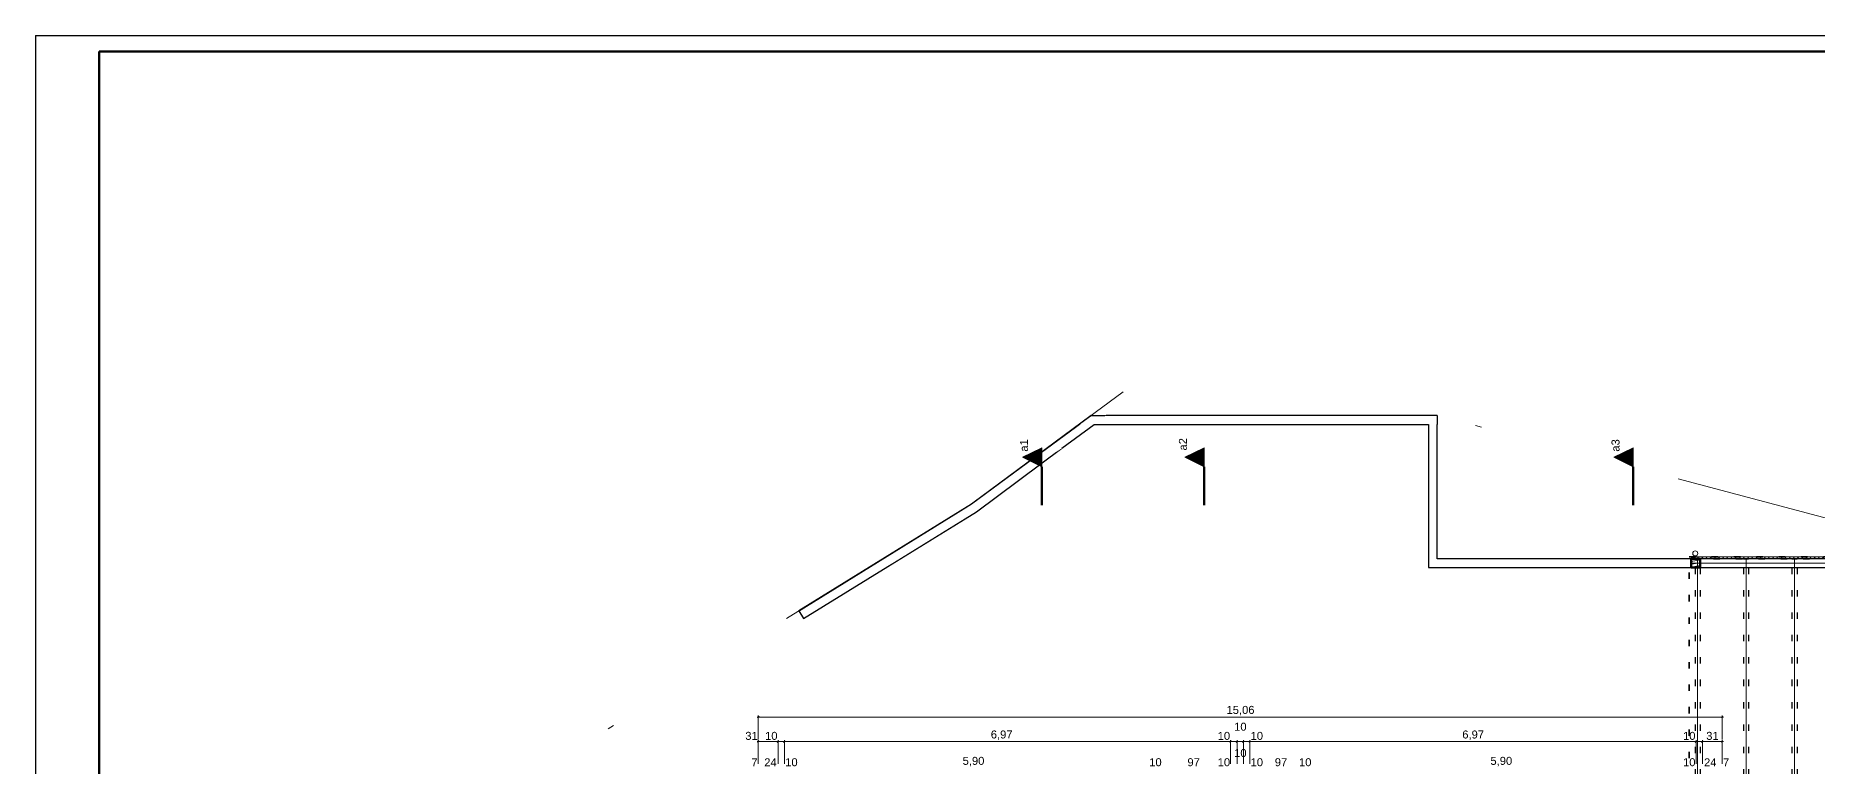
# Model space of a CAD drawing. Extents: x 0 to 42, y 0 to 29.7.
# Drawn here: x 0 to 27.84, y 18.28 to 29.7 of the extents above; entities that cross this region are included whole.
import ezdxf
from ezdxf.xclip import XClip

# ---------------------------------------------------------------- set-up
doc = ezdxf.new("R2010")
doc.units = 0
doc.header["$MEASUREMENT"] = 0
doc.header["$XCLIPFRAME"] = 0
for name, pattern in [('Achse', [115, 0, -40, 75, 0]), ('Punktlinie_ eng', [0.0125, 0, -0.0125]), ('STRICHPUNKT2', [0.635, 0.3175, -0.15875, 0, -0.15875]), ('Strichpunktlinie', [0.335139, 0.176389, -0.088194, 0, -0.070556]), ('Wipeout_Contour', [50, 0, -50])]:
    doc.linetypes.add(name, pattern=pattern)
for name, color, linetype in [('0_10 - Schnitte', 7, 'Continuous'), ('0_40 - Planköpfe', 7, 'Continuous'), ('331 - Tragende Außenwände.Statisch erforderlich', 7, 'Continuous'), ('369 - Dächer_ sonstiges.Laufbohlen_ Geländer_ Gitter_ Oberlichter_ Fallrohre_ Regenrinnen_ Dachfenster', 7, 'Continuous'), ('500 - Außenanlagen.Fahrradhäuschen_ Müllboxen_ Zaun', 7, 'Continuous'), ('5_00 - WP Ausbau - Bemaßung', 7, 'Continuous'), ('5_00 - WP Ausbau - Ergänzungen', 7, 'Continuous')]:
    doc.layers.add(name, color=color, linetype=linetype)
doc.styles.add('ERSTELLTER_STIL_1', font='arial.ttf')

# ---------------------------------------------------------------- blocks, each defined once
blk = doc.blocks.new('Zeichnung_1_1', base_point=(26.132, 15.727))
at = {"layer": '0_10 - Schnitte', "linetype": 'Continuous', "lineweight": 18, "true_color": 0x05000d}
for points in [[(18.253, 23.26), (17.953, 23.11), (18.253, 22.96)], [(24.958, 23.26), (24.658, 23.11), (24.958, 22.96)]]:
    blk.add_hatch(color=178, dxfattribs=at).paths.add_polyline_path(points)
at = {"layer": '0_10 - Schnitte', "color": 178, "linetype": 'Strichpunktlinie', "lineweight": 50, "ltscale": 20, "true_color": 0x05000d}
for p, q in [((18.253, 22.36), (18.253, 22.96)), ((24.958, 22.36), (24.958, 22.96))]:
    blk.add_line(p, q, dxfattribs=at)
at = {"layer": '0_10 - Schnitte', "color": 178, "linetype": 'Continuous', "lineweight": 18, "ltscale": 20, "true_color": 0x05000d, "flags": 128}
for points in [[(18.253, 23.26), (18.253, 22.96), (17.953, 23.11)], [(24.958, 23.26), (24.958, 22.96), (24.658, 23.11)]]:
    blk.add_lwpolyline(points, close=True, dxfattribs=at)
at = {"layer": '5_00 - WP Ausbau - Bemaßung', "color": 178, "linetype": 'Continuous', "lineweight": 18, "ltscale": 20, "true_color": 0x05000d}
for p, q in [((11.27, 19.051), (11.289, 19.051)), ((11.301, 19.063), (11.276, 19.038)), ((11.289, 18.701), (11.289, 19.074)), ((11.289, 19.051), (26.349, 19.051)), ((26.336, 19.038), (26.361, 19.063)), ((26.349, 18.701), (26.349, 19.074)), ((26.349, 19.051), (26.367, 19.051)), ((11.27, 18.667), (11.289, 18.667)), ((11.301, 18.679), (11.276, 18.654)), ((11.289, 18.317), (11.289, 18.69)), ((11.289, 18.667), (11.598, 18.667)), ((11.61, 18.679), (11.585, 18.654)), ((11.598, 18.317), (11.598, 18.69)), ((11.598, 18.667), (11.698, 18.667)), ((11.71, 18.679), (11.685, 18.654)), ((11.698, 18.317), (11.698, 18.69)), ((11.698, 18.667), (18.669, 18.667)), ((18.681, 18.679), (18.656, 18.654)), ((18.669, 18.317), (18.669, 18.69)), ((18.669, 18.667), (18.769, 18.667)), ((18.781, 18.679), (18.756, 18.654)), ((18.769, 18.317), (18.769, 18.69)), ((18.769, 18.667), (18.869, 18.667)), ((18.881, 18.679), (18.856, 18.654)), ((18.869, 18.317), (18.869, 18.69)), ((18.869, 18.667), (18.969, 18.667)), ((18.981, 18.679), (18.956, 18.654)), ((18.969, 18.317), (18.969, 18.69)), ((18.969, 18.667), (25.94, 18.667)), ((25.952, 18.679), (25.927, 18.654)), ((25.94, 18.317), (25.94, 18.69)), ((25.94, 18.667), (26.04, 18.667)), ((26.052, 18.679), (26.027, 18.654)), ((26.04, 18.317), (26.04, 18.69)), ((26.04, 18.667), (26.349, 18.667)), ((26.336, 18.654), (26.361, 18.679)), ((26.349, 18.317), (26.349, 18.69)), ((26.349, 18.667), (26.367, 18.667))]:
    blk.add_line(p, q, dxfattribs=at)
at = {"layer": '5_00 - WP Ausbau - Ergänzungen', "color": 178, "linetype": 'Achse', "lineweight": 18, "ltscale": 20, "true_color": 0x05000d, "flags": 128}
for points in [[(30.924, 18.714), (25.924, 18.714), (25.924, 21.214), (30.924, 21.214)], [(30.924, 16.214), (25.924, 16.214), (25.924, 18.714), (30.924, 18.714)]]:
    blk.add_lwpolyline(points, close=True, dxfattribs=at)
at = {"layer": '0_10 - Schnitte', "color": 178, "linetype": 'Continuous', "lineweight": 18, "true_color": 0x05000d, "char_height": 0.125, "attachment_point": 9, "rotation": 90, "style": 'ERSTELLTER_STIL_1'}
for s, insert in [('\\A1;{\\pqr;\\pt0;\\fArial|b0|i0|c0|p38;a2}', (17.988, 23.41)), ('\\A1;{\\pqr;\\pt0;\\fArial|b0|i0|c0|p38;a3}', (24.746, 23.392))]:
    blk.add_mtext(s, dxfattribs=dict(at, insert=insert))
at = {"layer": '5_00 - WP Ausbau - Bemaßung', "color": 178, "linetype": 'Continuous', "lineweight": 18, "true_color": 0x05000d, "char_height": 0.125, "attachment_point": 7, "style": 'ERSTELLTER_STIL_1'}
for s, insert, width in [('\\A1;{\\pql;\\fArial|b0|i0|c0|p38;15,06}', (18.605, 19.076), 0.42743), ('\\A1;{\\pql;\\fArial|b0|i0|c0|p38;10}', (18.724, 18.835), 0.18971), ('\\A1;{\\pql;\\fArial|b0|i0|c0|p38;31}', (11.087, 18.692), 0.18971), ('\\A1;{\\pql;\\fArial|b0|i0|c0|p38;10}', (11.396, 18.692), 0.18971), ('\\A1;{\\pql;\\fArial|b0|i0|c0|p38;6,97}', (14.922, 18.692), 0.33257), ('\\A1;{\\pql;\\fArial|b0|i0|c0|p38;10}', (18.467, 18.692), 0.18971), ('\\A1;{\\pql;\\fArial|b0|i0|c0|p38;10}', (18.981, 18.692), 0.18971), ('\\A1;{\\pql;\\fArial|b0|i0|c0|p38;6,97}', (22.288, 18.692), 0.33257), ('\\A1;{\\pql;\\fArial|b0|i0|c0|p38;10}', (25.737, 18.692), 0.18971), ('\\A1;{\\pql;\\fArial|b0|i0|c0|p38;31}', (26.099, 18.692), 0.18971), ('\\A1;{\\pql;\\fArial|b0|i0|c0|p38;7}', (11.181, 18.28), 0.09486), ('\\A1;{\\pql;\\fArial|b0|i0|c0|p38;24}', (11.383, 18.28), 0.18971), ('\\A1;{\\pql;\\fArial|b0|i0|c0|p38;10}', (11.71, 18.28), 0.18971), ('\\A1;{\\pql;\\fArial|b0|i0|c0|p38;5,90}', (14.482, 18.28), 0.33257), ('\\A1;{\\pql;\\fArial|b0|i0|c0|p38;10}', (17.397, 18.28), 0.18971), ('\\A1;{\\pql;\\fArial|b0|i0|c0|p38;97}', (17.994, 18.28), 0.18971), ('\\A1;{\\pql;\\fArial|b0|i0|c0|p38;10}', (18.467, 18.28), 0.18971), ('\\A1;{\\pql;\\fArial|b0|i0|c0|p38;10}', (18.724, 18.424), 0.18971), ('\\A1;{\\pql;\\fArial|b0|i0|c0|p38;10}', (18.981, 18.28), 0.18971), ('\\A1;{\\pql;\\fArial|b0|i0|c0|p38;97}', (19.359, 18.28), 0.18971), ('\\A1;{\\pql;\\fArial|b0|i0|c0|p38;10}', (19.737, 18.28), 0.18971), ('\\A1;{\\pql;\\fArial|b0|i0|c0|p38;5,90}', (22.728, 18.28), 0.33257), ('\\A1;{\\pql;\\fArial|b0|i0|c0|p38;10}', (25.737, 18.28), 0.18971), ('\\A1;{\\pql;\\fArial|b0|i0|c0|p38;24}', (26.065, 18.28), 0.18971), ('\\A1;{\\pql;\\fArial|b0|i0|c0|p38;7}', (26.361, 18.28), 0.09486)]:
    blk.add_mtext(s, dxfattribs=dict(at, insert=insert, width=width))
at = {"color": 254, "linetype": 'Wipeout_Contour', "lineweight": 0, "ltscale": 87.415789}
blk.add_wipeout([(16.724, 23.764), (16.49, 23.764), (16.536, 23.624)], dxfattribs=at).dxf.layer = '500 - Außenanlagen.Fahrradhäuschen_ Müllboxen_ Zaun'
at = {"color": 254, "linetype": 'Wipeout_Contour', "lineweight": 0, "ltscale": 95.951464}
blk.add_wipeout([(21.758, 23.624), (21.898, 23.624), (21.898, 23.764)], dxfattribs=at).dxf.layer = '500 - Außenanlagen.Fahrradhäuschen_ Müllboxen_ Zaun'
at = {"color": 254, "linetype": 'Wipeout_Contour', "lineweight": 0, "ltscale": 81.602936}
blk.add_wipeout([(16.032, 23.25), (14.619, 22.376), (14.698, 22.26)], dxfattribs=at).dxf.layer = '500 - Außenanlagen.Fahrradhäuschen_ Müllboxen_ Zaun'
at = {"color": 254, "linetype": 'Wipeout_Contour', "lineweight": 0, "ltscale": 91.128917}
blk.add_wipeout([(21.898, 21.525), (21.758, 21.385), (21.898, 21.385)], dxfattribs=at).dxf.layer = '500 - Außenanlagen.Fahrradhäuschen_ Müllboxen_ Zaun'
at = {"color": 254, "linetype": 'Wipeout_Contour', "lineweight": 0, "ltscale": 85.891911}
blk.add_wipeout([(16.301, 23.624), (16.536, 23.624), (16.49, 23.764)], dxfattribs=at).dxf.layer = '500 - Außenanlagen.Fahrradhäuschen_ Müllboxen_ Zaun'
at = {"color": 254, "linetype": 'Wipeout_Contour', "lineweight": 0, "ltscale": 97.372643}
blk.add_wipeout([(21.758, 23.624), (21.898, 23.764), (21.758, 23.764)], dxfattribs=at).dxf.layer = '500 - Außenanlagen.Fahrradhäuschen_ Müllboxen_ Zaun'
at = {"color": 254, "linetype": 'Wipeout_Contour', "lineweight": 0, "ltscale": 78.692052}
blk.add_wipeout([(14.619, 22.376), (13.285, 21.386), (14.698, 22.26)], dxfattribs=at).dxf.layer = '500 - Außenanlagen.Fahrradhäuschen_ Müllboxen_ Zaun'
at = {"color": 254, "linetype": 'Wipeout_Contour', "lineweight": 0, "ltscale": 92.541401}
blk.add_wipeout([(21.898, 21.525), (21.758, 21.525), (21.758, 21.385)], dxfattribs=at).dxf.layer = '500 - Außenanlagen.Fahrradhäuschen_ Müllboxen_ Zaun'
at = {"layer": '500 - Außenanlagen.Fahrradhäuschen_ Müllboxen_ Zaun', "color": 178, "linetype": 'Continuous', "lineweight": 25, "ltscale": 20, "true_color": 0x05000d, "flags": 128}
for points in [[(16.49, 23.764), (16.724, 23.764)], [(21.898, 23.764), (21.898, 23.624)], [(21.758, 21.385), (21.898, 21.385)]]:
    blk.add_lwpolyline(points, dxfattribs=at)
at = {"color": 254, "linetype": 'Wipeout_Contour', "lineweight": 0, "ltscale": 99.480264}
blk.add_wipeout([(14.619, 22.376), (11.923, 20.708), (11.997, 20.589), (13.285, 21.386)], dxfattribs=at).dxf.layer = '500 - Außenanlagen.Fahrradhäuschen_ Müllboxen_ Zaun'
at = {"layer": '500 - Außenanlagen.Fahrradhäuschen_ Müllboxen_ Zaun', "color": 178, "linetype": 'Continuous', "lineweight": 25, "ltscale": 20, "true_color": 0x05000d, "flags": 128}
for points in [[(14.698, 22.26), (16.032, 23.25)], [(14.619, 22.376), (11.923, 20.708)], [(11.997, 20.589), (14.698, 22.26)], [(11.923, 20.708), (11.997, 20.589)]]:
    blk.add_lwpolyline(points, dxfattribs=at)
at = {"color": 254, "linetype": 'Wipeout_Contour', "lineweight": 0, "ltscale": 112.765046}
blk.add_wipeout([(14.619, 22.376), (16.032, 23.25), (16.536, 23.624), (16.301, 23.624)], dxfattribs=at).dxf.layer = '500 - Außenanlagen.Fahrradhäuschen_ Müllboxen_ Zaun'
at = {"layer": '0_10 - Schnitte', "linetype": 'Continuous', "lineweight": 18, "true_color": 0x05000d}
blk.add_hatch(color=178, dxfattribs=at).paths.add_polyline_path([(15.717, 23.26), (15.417, 23.11), (15.717, 22.96)])
at = {"layer": '0_10 - Schnitte', "color": 178, "linetype": 'Strichpunktlinie', "lineweight": 50, "ltscale": 20, "true_color": 0x05000d}
blk.add_line((15.717, 22.36), (15.717, 22.96), dxfattribs=at)
at = {"layer": '0_10 - Schnitte', "color": 178, "linetype": 'Continuous', "lineweight": 18, "ltscale": 20, "true_color": 0x05000d, "flags": 128}
blk.add_lwpolyline([(15.717, 23.26), (15.717, 22.96), (15.417, 23.11)], close=True, dxfattribs=at)
at = {"layer": '500 - Außenanlagen.Fahrradhäuschen_ Müllboxen_ Zaun', "color": 178, "linetype": 'Continuous', "lineweight": 25, "ltscale": 20, "true_color": 0x05000d, "flags": 128}
for points in [[(16.49, 23.764), (14.619, 22.376)], [(16.032, 23.25), (16.536, 23.624)]]:
    blk.add_lwpolyline(points, dxfattribs=at)
at = {"layer": '0_10 - Schnitte', "color": 178, "linetype": 'Continuous', "lineweight": 18, "true_color": 0x05000d, "insert": (15.505, 23.392), "char_height": 0.125, "attachment_point": 9, "rotation": 90, "style": 'ERSTELLTER_STIL_1'}
blk.add_mtext('\\A1;{\\pqr;\\pt0;\\fArial|b0|i0|c0|p38;a1}', dxfattribs=at)
at = {"color": 254, "linetype": 'Wipeout_Contour', "lineweight": 0, "ltscale": 122.143488}
blk.add_wipeout([(16.536, 23.624), (21.758, 23.624), (21.758, 23.764), (16.724, 23.764)], dxfattribs=at).dxf.layer = '500 - Außenanlagen.Fahrradhäuschen_ Müllboxen_ Zaun'
at = {"layer": '331 - Tragende Außenwände.Statisch erforderlich', "color": 190, "linetype": 'STRICHPUNKT2', "lineweight": 18, "ltscale": 20, "true_color": 0x9900ff, "flags": 128}
blk.add_lwpolyline([(16.991, 24.134), (14.565, 22.342), (4.198, 15.928)], dxfattribs=at)
at = {"layer": '500 - Außenanlagen.Fahrradhäuschen_ Müllboxen_ Zaun', "color": 178, "linetype": 'Continuous', "lineweight": 25, "ltscale": 20, "true_color": 0x05000d, "flags": 128}
for points in [[(21.898, 23.764), (16.724, 23.764)], [(16.536, 23.624), (21.758, 23.624)]]:
    blk.add_lwpolyline(points, dxfattribs=at)
at = {"color": 254, "linetype": 'Wipeout_Contour', "lineweight": 0, "ltscale": 125.622088}
blk.add_wipeout([(21.758, 23.624), (21.758, 21.525), (21.898, 21.525), (21.898, 23.624)], dxfattribs=at).dxf.layer = '500 - Außenanlagen.Fahrradhäuschen_ Müllboxen_ Zaun'
at = {"layer": '500 - Außenanlagen.Fahrradhäuschen_ Müllboxen_ Zaun', "color": 178, "linetype": 'Continuous', "lineweight": 25, "ltscale": 20, "true_color": 0x05000d, "flags": 128}
for points in [[(21.758, 23.624), (21.758, 21.385)], [(21.898, 21.525), (21.898, 23.624)]]:
    blk.add_lwpolyline(points, dxfattribs=at)
at = {"color": 254, "linetype": 'Wipeout_Contour', "lineweight": 0, "ltscale": 134.977866}
blk.add_wipeout([(21.898, 21.385), (30.241, 21.385), (29.701, 21.525), (21.898, 21.525)], dxfattribs=at).dxf.layer = '500 - Außenanlagen.Fahrradhäuschen_ Müllboxen_ Zaun'
at = {"layer": '500 - Außenanlagen.Fahrradhäuschen_ Müllboxen_ Zaun', "linetype": 'Continuous', "lineweight": 18, "true_color": 0x7e5900}
h = blk.add_hatch(dxfattribs=at)
h.set_pattern_fill('Holz__Sperrholz_2__0001', color=46, style=0, pattern_type=2)
h.set_pattern_definition([(0, (26.131676, 15.72738), (0, 0.065), []), (45, (26.13168, 15.72738), (-0.13, 0.13), [0.091924, -0.091924]), (45, (26.19668, 15.72738), (-0.13, 0.13), [0.091924, -0.091924]), (45, (26.26168, 15.72738), (-0.13, 0.13), [0.091924, -0.091924]), (45, (26.32668, 15.72738), (-0.13, 0.13), [0.091924, -0.091924]), (315, (26.13168, 15.72738), (0.13, 0.13), [0.091924, -0.091924]), (315, (26.19668, 15.72738), (0.13, 0.13), [0.091924, -0.091924]), (315, (26.26168, 15.72738), (0.13, 0.13), [0.091924, -0.091924]), (315, (26.32668, 15.72738), (0.13, 0.13), [0.091924, -0.091924])])
h.paths.add_polyline_path([(25.864, 21.552), (25.864, 21.525), (30.264, 21.525), (30.161, 21.552)])
at = {"layer": '500 - Außenanlagen.Fahrradhäuschen_ Müllboxen_ Zaun', "linetype": 'Continuous', "lineweight": 18, "true_color": 0x05000d}
h = blk.add_hatch(dxfattribs=at)
h.set_pattern_fill('Holz__Vollholz__Hirnholz_31', color=178, style=0, pattern_type=2)
h.set_pattern_definition([(10, (26.131676, 15.72738), (-0.00781417, 0.04431635), [])])
h.paths.add_polyline_path([(25.864, 21.385), (26.004, 21.385), (26.004, 21.525), (25.864, 21.525)])
at = {"layer": '331 - Tragende Außenwände.Statisch erforderlich', "color": 190, "linetype": 'STRICHPUNKT2', "lineweight": 18, "ltscale": 20, "true_color": 0x9900ff, "flags": 128}
blk.add_lwpolyline([(31.799, 21.15), (20.497, 24.134)], dxfattribs=at)
at = {"layer": '369 - Dächer_ sonstiges.Laufbohlen_ Geländer_ Gitter_ Oberlichter_ Fallrohre_ Regenrinnen_ Dachfenster', "color": 178, "linetype": 'Continuous', "lineweight": 18, "ltscale": 20, "true_color": 0x05000d, "flags": 128}
blk.add_lwpolyline([(25.888, 21.608, 1), (25.968, 21.608, 1)], format="xyb", close=True, dxfattribs=at)
at = {"layer": '500 - Außenanlagen.Fahrradhäuschen_ Müllboxen_ Zaun', "color": 178, "linetype": 'Punktlinie_ eng', "lineweight": 25, "ltscale": 20, "true_color": 0x05000d}
for p, q in [((25.864, 21.525), (30.259, 21.525)), ((25.864, 21.385), (25.864, 21.525)), ((25.924, 21.525), (26.004, 21.525)), ((26.681, 21.525), (26.761, 21.525)), ((27.438, 21.525), (27.518, 21.525)), ((25.864, 21.385), (25.924, 21.385)), ((25.924, 21.385), (25.924, 15.985)), ((26.004, 21.385), (26.004, 16.125)), ((26.004, 21.385), (26.681, 21.385)), ((26.681, 21.385), (26.681, 16.125)), ((26.761, 21.385), (26.761, 16.125)), ((26.761, 21.385), (27.438, 21.385)), ((27.438, 21.385), (27.438, 16.125)), ((27.518, 21.385), (27.518, 16.125)), ((27.518, 21.385), (28.195, 21.385))]:
    blk.add_line(p, q, dxfattribs=at)
at = {"layer": '500 - Außenanlagen.Fahrradhäuschen_ Müllboxen_ Zaun', "color": 178, "linetype": 'Strichpunktlinie', "lineweight": 18, "ltscale": 20, "true_color": 0x05000d}
for p, q in [((25.864, 21.455), (30.259, 21.455)), ((25.964, 21.525), (25.964, 15.985)), ((26.721, 21.525), (26.721, 15.985)), ((27.478, 21.525), (27.478, 15.985))]:
    blk.add_line(p, q, dxfattribs=at)
at = {"layer": '500 - Außenanlagen.Fahrradhäuschen_ Müllboxen_ Zaun', "color": 178, "linetype": 'Continuous', "lineweight": 25, "ltscale": 20, "true_color": 0x05000d, "flags": 128}
for points in [[(30.259, 21.525), (21.898, 21.525)], [(21.898, 21.385), (30.241, 21.385)]]:
    blk.add_lwpolyline(points, dxfattribs=at)
at = {"layer": '500 - Außenanlagen.Fahrradhäuschen_ Müllboxen_ Zaun', "color": 178, "linetype": 'Punktlinie_ eng', "lineweight": 35, "ltscale": 20, "true_color": 0x05000d, "flags": 128}
for points in [[(25.832, 21.552), (30.268, 21.552), (31.391, 21.259)], [(25.832, 15.958), (25.832, 21.552)]]:
    blk.add_lwpolyline(points, dxfattribs=at)
at = {"layer": '500 - Außenanlagen.Fahrradhäuschen_ Müllboxen_ Zaun', "color": 178, "linetype": 'Continuous', "lineweight": 18, "ltscale": 20, "true_color": 0x05000d, "flags": 128}
for points in [[(30.161, 21.552), (25.864, 21.552)], [(26.004, 21.525), (28.541, 21.525)]]:
    blk.add_lwpolyline(points, dxfattribs=at)
at = {"layer": '500 - Außenanlagen.Fahrradhäuschen_ Müllboxen_ Zaun', "color": 178, "linetype": 'Continuous', "lineweight": 50, "ltscale": 20, "true_color": 0x05000d, "flags": 128}
blk.add_lwpolyline([(25.864, 21.385), (26.004, 21.385), (26.004, 21.525), (25.864, 21.525)], close=True, dxfattribs=at)

msp = doc.modelspace()

# ---------------------------------------------------------------- linework, layer by layer
at = {"layer": '0_40 - Planköpfe', "color": 178, "linetype": 'Continuous', "lineweight": 25, "ltscale": 20, "true_color": 0x05000d}
for q in [(0, 0), (42.05, 29.7)]:
    msp.add_line((0, 29.7), q, dxfattribs=at)
at = {"layer": '0_40 - Planköpfe', "color": 178, "linetype": 'Continuous', "lineweight": 100, "ltscale": 20, "true_color": 0x05000d}
for p, q in [((0.993, 29.45), (0.993, 0.251)), ((41.805, 29.45), (0.993, 29.45))]:
    msp.add_line(p, q, dxfattribs=at)

# ---------------------------------------------------------------- block references
at = {"color": 178, "linetype": 'Continuous', "lineweight": 25, "ltscale": 20, "true_color": 0x05000d}
ref = msp.add_blockref('Zeichnung_1_1', (26.132, 15.727), dxfattribs=at)
XClip(ref).set_block_clipping_path([(4.1980274282, 3.0257570699), (31.7992466844, 24.1343286538)])

doc.saveas('drawing.dxf')
